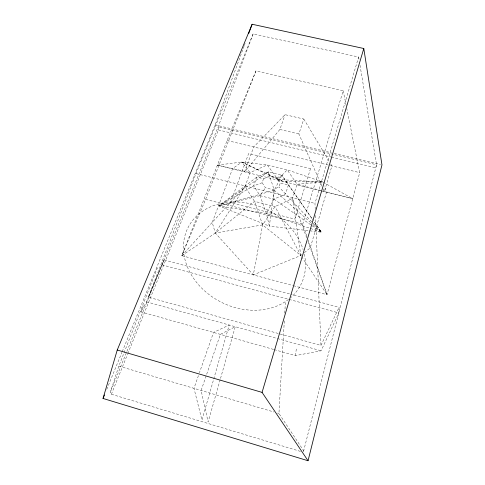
<?xml version="1.0" encoding="UTF-8"?>
<svg xmlns="http://www.w3.org/2000/svg" width="485" height="485" viewBox="0 0 485 485"><rect width="100%" height="100%" fill="white"/><g stroke="black" fill="none" stroke-linecap="round" stroke-linejoin="round"><path stroke-width="0.36" stroke-dasharray="2.42 1.82" d="M274.261 349.63L295.383 355.608L321.07 350.8L338.839 312.952L339.094 307.314L290.945 294.274M359.997 65.202L376.566 164.767L303.301 452.281L303.725 450.862L278.948 413.487L284.41 319.221M284.756 313.189L285.368 302.634M312.019 218.686L288.454 184.918L280.245 183.003L276.905 178.019L269.436 176.164L263.513 178.844L256.826 177.061L253.703 185.852L260.039 195.667L266.38 213.497L269.333 226.119L218.929 205.895L256.826 177.061L268.284 171.908L281.943 175.279L274.28 190.259L269.333 226.119L321.44 232.188L313.71 221.057M295.383 355.608L296.547 347.442M302.003 254.54L300.821 255.486L253.322 274.904L262.597 224.901L275.05 206.568L292.528 198.45L297.056 184.245L287.211 169.835L267.265 164.942L241.791 162.069L217.413 165.13L320.688 190.75M293.461 285.695L327.029 294.722L359.682 172.648L346.757 108.446M220.135 379.803L208.12 421.98L201.123 390.455L220.384 334.365L235.261 326.72L220.342 379.076M315.22 209.459L314.965 203.415L358.639 57.03L253.115 33.901L195.982 173.551L148.349 297.166L279.445 333.813M306.884 236.31L302.707 224.197L343.192 90.737L255.947 70.956L227.101 140.498L181.79 255.668L292.728 285.501M300.403 451.402L111.368 394.238L110.228 392.413L118.825 366.102L123.79 353.456M321.919 186.167L298.881 133.975L303.822 119.061L285.065 114.666L253.716 146.949L244.561 171.866L279.887 129.465L285.065 114.666M263.513 178.844L262.149 182.748L265.434 187.774L272.976 189.659L278.93 186.937L280.245 183.003M198.432 375.602L193.982 388.346L201.942 420.119L229.211 325.023L213.515 332.425L199.426 372.771M122.244 351.583L215.146 124.881L244.052 46.22M244.313 45.511L245.095 43.383M253.115 33.901L218.189 126.749L110.228 392.413M124.069 352.753L157.449 267.732M273.54 349.424L140.959 311.891L146.549 301.822L164.009 259.899L290.212 294.074M321.422 190.932L352.716 198.698L322.671 181.978L284.125 181.681L277.869 179.505L267.265 164.942L250.108 172.599L245.058 186.531L254.522 201.36L262.597 224.901L300.821 255.486L275.05 206.568L254.522 201.36L215.304 233.049L181.79 255.668L205.604 199.359L255.947 70.956M140.959 311.891L143.906 304.495M111.368 394.238L127.549 354.28M127.834 353.577L218.414 129.938L218.189 126.749L376.566 164.767L375.742 167.81L331.631 157.188M106.755 389.364L121.953 352.28M148.349 297.166L164.009 259.899M280.172 334.013L320.955 345.417L339.094 307.314M310.776 222.706L274.28 190.259L268.284 171.908L218.929 205.895L266.38 213.497L273.952 199.177L272.976 189.659M262.149 182.748L253.703 185.852L218.929 205.895L260.039 195.667L265.434 187.774M181.79 255.668L245.058 186.531L215.304 233.049L253.322 274.904M262.597 224.901L215.304 233.049L212.224 222.409L232.618 168.604L241.791 162.069L277.869 179.505L287.211 169.835L322.671 181.978L323.192 183.306M304.362 252.649L310.261 247.926L326.581 191.908L324.235 185.949M276.905 178.019L281.943 175.279L313.286 220.439M260.039 195.667L273.952 199.177L285.55 193.83L288.454 184.918L281.943 175.279M218.929 205.895L274.28 190.259M277.869 179.505L322.671 181.978L297.056 184.245L352.716 198.698M217.413 165.13L250.108 172.599L241.791 162.069L284.125 181.681M279.887 129.465L298.881 133.975M215.146 124.881L331.261 152.733M334.201 153.436L380.501 164.542M218.414 129.938L330.891 157.013M227.101 140.498L329.703 165.379M330.437 165.555L359.682 172.648M195.982 173.551L314.965 203.415M205.604 199.359L302.707 224.197M162.057 264.877L288.436 299.245M289.163 299.439L338.839 312.952M146.549 301.822L276.711 338.354M277.438 338.554L321.07 350.8M118.825 366.102L273.904 411.995M277.505 413.062L278.948 413.487M266.38 213.497L321.44 232.188L313.728 221.142M273.952 199.177L311.576 225.331M312.188 225.761L321.44 232.188L278.93 186.937M313.019 224.7L321.44 232.188M301.652 256.729L327.029 294.722L308.108 239.869M303.822 119.061L329.206 161.42M330.74 163.985L331.898 165.912L324.344 191.66L323.131 188.914M306.714 238.032L292.528 198.45L300.821 255.486M307.981 241.56L327.029 294.722M268.284 171.908L269.436 176.164M343.192 90.737L346.163 105.494M358.639 57.03L359.13 60.001M315.474 215.504L320.955 345.417M304.313 254.073A63.22 51.616 26.7 0 1 290.757 297.584M288.545 299.403A63.22 51.616 26.7 0 1 195.182 280.585A63.22 51.616 26.7 0 1 217.565 204.27A63.22 51.616 26.7 0 1 303.131 249.684M310.521 168.604L294.807 219.093L230.466 202.675L248.653 153.502L310.521 168.604"/><path stroke-width="0.73" d="M308.048 460.75L381.968 164.894L363.786 48.506L252.127 24.25L117.243 350.012L103.032 398.458L308.048 460.75L262.07 392.389L117.243 350.012M262.07 392.389L363.786 48.506M248.738 33.465L252.127 24.25M103.032 398.458L104.463 394.96"/></g></svg>
